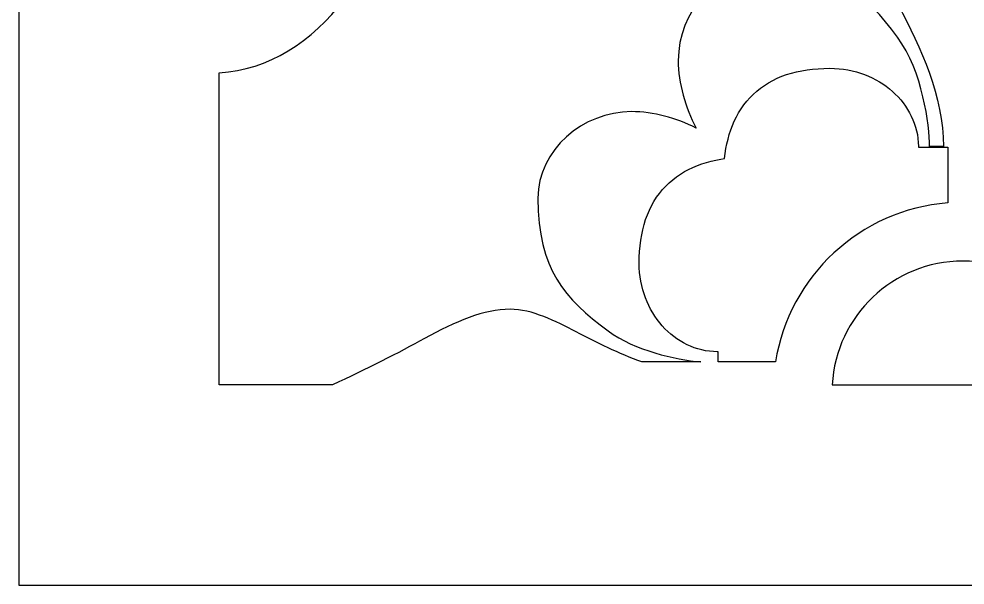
# Model space of a CAD drawing. Header units: centimetres. Extents: x 13.8 to 19.6, y -9 to 9.
# Drawn here: x 13.816 to 15.408, y -9 to -8.047 of the extents above; entities that cross this region are included whole.
import ezdxf

# ---------------------------------------------------------------- set-up
doc = ezdxf.new("R2010")
doc.units = ezdxf.units.CM
doc.header["$MEASUREMENT"] = 0
doc.layers.add('layer 1', color=7, linetype='Continuous')

msp = doc.modelspace()

# ---------------------------------------------------------------- linework, layer by layer
at = {"layer": 'layer 1', "color": 250, "lineweight": 30}
for points, knots in [([(13.81568, -9.00019), (13.81568, -9.00019), (13.81568, -7.7491), (13.81568, -7.7491), (13.81568, -7.7491), (13.81568, -7.7491), (13.81568, -7.63661), (13.81568, -7.63661), (13.81568, -7.63661), (13.81568, -7.63661), (13.81568, -7.23319), (13.81568, -7.23319), (13.81568, -7.23319), (13.81568, -7.23319), (13.81568, -7.03897), (13.81568, -7.03897), (13.81568, -7.03897), (13.81568, -7.03897), (13.81568, -5.26695), (13.81568, -5.26695), (13.81568, -5.26695), (13.81568, -5.26695), (13.81568, -5.15446), (13.81568, -5.15446), (13.81568, -5.15446), (13.81568, -5.15446), (13.81568, -4.75104), (13.81568, -4.75104), (13.81568, -4.75104), (13.81568, -4.75104), (13.81568, -4.55682), (13.81568, -4.55682), (13.81568, -4.55682), (13.81568, -4.55682), (13.81568, -2.7848), (13.81568, -2.7848), (13.81568, -2.7848), (13.81568, -2.7848), (13.81568, -2.67231), (13.81568, -2.67231), (13.81568, -2.67231), (13.81568, -2.67231), (13.81568, -2.26889), (13.81568, -2.26889), (13.81568, -2.26889), (13.81568, -2.26889), (13.81568, -2.07467), (13.81568, -2.07467), (13.81568, -2.07467), (13.81568, -2.07467), (13.81568, -0.30265), (13.81568, -0.30265), (13.81568, -0.30265), (13.81568, -0.30265), (13.81568, -0.19016), (13.81568, -0.19016), (13.81568, -0.19016), (13.81568, -0.19016), (13.81568, 0.21326), (13.81568, 0.21326), (13.81568, 0.21326), (13.81568, 0.21326), (13.81568, 0.40748), (13.81568, 0.40748), (13.81568, 0.40748), (13.81568, 0.40748), (13.81568, 2.1795), (13.81568, 2.1795), (13.81568, 2.1795), (13.81568, 2.1795), (13.81568, 2.29199), (13.81568, 2.29199), (13.81568, 2.29199), (13.81568, 2.29199), (13.81568, 2.69541), (13.81568, 2.69541), (13.81568, 2.69541), (13.81568, 2.69541), (13.81568, 2.88963), (13.81568, 2.88963), (13.81568, 2.88963), (13.81568, 2.88963), (13.81568, 4.66165), (13.81568, 4.66165), (13.81568, 4.66165), (13.81568, 4.66165), (13.81568, 4.77414), (13.81568, 4.77414), (13.81568, 4.77414), (13.81568, 4.77414), (13.81568, 5.17756), (13.81568, 5.17756), (13.81568, 5.17756), (13.81568, 5.17756), (13.81568, 5.37178), (13.81568, 5.37178), (13.81568, 5.37178), (13.81568, 5.37178), (13.81568, 7.1438), (13.81568, 7.1438), (13.81568, 7.1438), (13.81568, 7.1438), (13.81568, 7.25629), (13.81568, 7.25629), (13.81568, 7.25629), (13.81568, 7.25629), (13.81568, 7.65971), (13.81568, 7.65971), (13.81568, 7.65971), (13.81568, 7.65971), (13.81568, 7.85393), (13.81568, 7.85393), (13.81568, 7.85393), (13.81568, 7.85393), (13.81568, 9.00077), (13.81568, 9.00077), (13.81568, 9.00077), (13.81568, 9.00077), (14.6889, 9.00077), (14.6889, 9.00077), (14.6889, 9.00077), (14.6889, 9.00077), (14.8859, 9.00077), (14.8859, 9.00077), (14.8859, 9.00077), (14.8859, 9.00077), (15.37838, 9.00077), (15.37838, 9.00077), (15.37838, 9.00077), (15.37838, 9.00077), (15.46164, 9.00077), (15.46164, 9.00077), (15.46164, 9.00077), (15.46164, 9.00077), (15.9263, 9.00077), (15.9263, 9.00077), (15.9263, 9.00077), (15.9263, 9.00077), (16.1189, 9.00077), (16.1189, 9.00077), (16.1189, 9.00077), (16.1189, 9.00077), (17.32165, 9.00077), (17.32165, 9.00077), (17.32165, 9.00077), (17.32165, 9.00077), (17.51865, 9.00077), (17.51865, 9.00077), (17.51865, 9.00077), (17.51865, 9.00077), (18.01113, 9.00077), (18.01113, 9.00077), (18.01113, 9.00077), (18.01113, 9.00077), (18.09439, 9.00077), (18.09439, 9.00077), (18.09439, 9.00077), (18.09439, 9.00077), (18.55905, 9.00077), (18.55905, 9.00077), (18.55905, 9.00077), (18.55905, 9.00077), (18.75165, 9.00077), (18.75165, 9.00077), (18.75165, 9.00077), (18.75165, 9.00077), (19.62498, 9.00077), (19.62498, 9.00077), (19.62498, 9.00077), (19.62498, 9.00077), (19.62498, 7.78696), (19.62498, 7.78696), (19.62498, 7.78696), (19.62498, 7.78696), (19.62498, 7.67444), (19.62498, 7.67444), (19.62498, 7.67444), (19.62498, 7.67444), (19.62498, 7.27121), (19.62498, 7.27121), (19.62498, 7.27121), (19.62498, 7.27121), (19.62498, 7.0909), (19.62498, 7.0909), (19.62498, 7.0909), (19.62498, 7.0909), (19.62498, 5.25821), (19.62498, 5.25821), (19.62498, 5.25821), (19.62498, 5.25821), (19.62498, 5.1457), (19.62498, 5.1457), (19.62498, 5.1457), (19.62498, 5.1457), (19.62498, 4.74247), (19.62498, 4.74247), (19.62498, 4.74247), (19.62498, 4.74247), (19.62498, 4.56216), (19.62498, 4.56216), (19.62498, 4.56216), (19.62498, 4.56216), (19.62498, 2.79003), (19.62498, 2.79003), (19.62498, 2.79003), (19.62498, 2.79003), (19.62498, 2.67751), (19.62498, 2.67751), (19.62498, 2.67751), (19.62498, 2.67751), (19.62498, 2.27429), (19.62498, 2.27429), (19.62498, 2.27429), (19.62498, 2.27429), (19.62498, 2.09398), (19.62498, 2.09398), (19.62498, 2.09398), (19.62498, 2.09398), (19.62498, 0.32184), (19.62498, 0.32184), (19.62498, 0.32184), (19.62498, 0.32184), (19.62498, 0.20933), (19.62498, 0.20933), (19.62498, 0.20933), (19.62498, 0.20933), (19.62498, -0.1939), (19.62498, -0.1939), (19.62498, -0.1939), (19.62498, -0.1939), (19.62498, -0.37421), (19.62498, -0.37421), (19.62498, -0.37421), (19.62498, -0.37421), (19.62498, -2.14634), (19.62498, -2.14634), (19.62498, -2.14634), (19.62498, -2.14634), (19.62498, -2.25886), (19.62498, -2.25886), (19.62498, -2.25886), (19.62498, -2.25886), (19.62498, -2.66208), (19.62498, -2.66208), (19.62498, -2.66208), (19.62498, -2.66208), (19.62498, -2.84239), (19.62498, -2.84239), (19.62498, -2.84239), (19.62498, -2.84239), (19.62498, -4.61452), (19.62498, -4.61452), (19.62498, -4.61452), (19.62498, -4.61452), (19.62498, -4.72704), (19.62498, -4.72704), (19.62498, -4.72704), (19.62498, -4.72704), (19.62498, -5.13027), (19.62498, -5.13027), (19.62498, -5.13027), (19.62498, -5.13027), (19.62498, -5.31058), (19.62498, -5.31058), (19.62498, -5.31058), (19.62498, -5.31058), (19.62498, -7.08271), (19.62498, -7.08271), (19.62498, -7.08271), (19.62498, -7.08271), (19.62498, -7.19522), (19.62498, -7.19522), (19.62498, -7.19522), (19.62498, -7.19522), (19.62498, -7.59845), (19.62498, -7.59845), (19.62498, -7.59845), (19.62498, -7.59845), (19.62498, -7.77876), (19.62498, -7.77876), (19.62498, -7.77876), (19.62498, -7.77876), (19.62498, -9.00019), (19.62498, -9.00019), (19.62498, -9.00019), (19.62498, -9.00019), (18.75176, -9.00019), (18.75176, -9.00019), (18.75176, -9.00019), (18.75176, -9.00019), (18.55373, -9.00019), (18.55373, -9.00019), (18.55373, -9.00019), (18.55373, -9.00019), (18.09439, -9.00019), (18.09439, -9.00019), (18.09439, -9.00019), (18.09439, -9.00019), (18.01113, -9.00019), (18.01113, -9.00019), (18.01113, -9.00019), (18.01113, -9.00019), (17.51524, -9.00019), (17.51524, -9.00019), (17.51524, -9.00019), (17.51524, -9.00019), (17.32172, -9.00019), (17.32172, -9.00019), (17.32172, -9.00019), (17.32172, -9.00019), (16.11901, -9.00019), (16.11901, -9.00019), (16.11901, -9.00019), (16.11901, -9.00019), (15.92097, -9.00019), (15.92097, -9.00019), (15.92097, -9.00019), (15.92097, -9.00019), (15.46164, -9.00019), (15.46164, -9.00019), (15.46164, -9.00019), (15.46164, -9.00019), (15.37838, -9.00019), (15.37838, -9.00019), (15.37838, -9.00019), (15.37838, -9.00019), (14.88249, -9.00019), (14.88249, -9.00019), (14.88249, -9.00019), (14.88249, -9.00019), (14.68897, -9.00019), (14.68897, -9.00019), (14.68897, -9.00019), (14.68897, -9.00019), (13.81568, -9.00019), (13.81568, -9.00019)], [0, 0, 0, 0, 0.0117647, 0.0117647, 0.0117647, 0.0117647, 0.0235294, 0.0235294, 0.0235294, 0.0235294, 0.0352941, 0.0352941, 0.0352941, 0.0352941, 0.0470588, 0.0470588, 0.0470588, 0.0470588, 0.0588235, 0.0588235, 0.0588235, 0.0588235, 0.0705882, 0.0705882, 0.0705882, 0.0705882, 0.0823529, 0.0823529, 0.0823529, 0.0823529, 0.0941176, 0.0941176, 0.0941176, 0.0941176, 0.1058824, 0.1058824, 0.1058824, 0.1058824, 0.1176471, 0.1176471, 0.1176471, 0.1176471, 0.1294118, 0.1294118, 0.1294118, 0.1294118, 0.1411765, 0.1411765, 0.1411765, 0.1411765, 0.1529412, 0.1529412, 0.1529412, 0.1529412, 0.1647059, 0.1647059, 0.1647059, 0.1647059, 0.1764706, 0.1764706, 0.1764706, 0.1764706, 0.1882353, 0.1882353, 0.1882353, 0.1882353, 0.2, 0.2, 0.2, 0.2, 0.2117647, 0.2117647, 0.2117647, 0.2117647, 0.2235294, 0.2235294, 0.2235294, 0.2235294, 0.2352941, 0.2352941, 0.2352941, 0.2352941, 0.2470588, 0.2470588, 0.2470588, 0.2470588, 0.2588235, 0.2588235, 0.2588235, 0.2588235, 0.2705882, 0.2705882, 0.2705882, 0.2705882, 0.2823529, 0.2823529, 0.2823529, 0.2823529, 0.2941176, 0.2941176, 0.2941176, 0.2941176, 0.3058824, 0.3058824, 0.3058824, 0.3058824, 0.3176471, 0.3176471, 0.3176471, 0.3176471, 0.3294118, 0.3294118, 0.3294118, 0.3294118, 0.3411765, 0.3411765, 0.3411765, 0.3411765, 0.3529412, 0.3529412, 0.3529412, 0.3529412, 0.3647059, 0.3647059, 0.3647059, 0.3647059, 0.3764706, 0.3764706, 0.3764706, 0.3764706, 0.3882353, 0.3882353, 0.3882353, 0.3882353, 0.4, 0.4, 0.4, 0.4, 0.4117647, 0.4117647, 0.4117647, 0.4117647, 0.4235294, 0.4235294, 0.4235294, 0.4235294, 0.4352941, 0.4352941, 0.4352941, 0.4352941, 0.4470588, 0.4470588, 0.4470588, 0.4470588, 0.4588235, 0.4588235, 0.4588235, 0.4588235, 0.4705882, 0.4705882, 0.4705882, 0.4705882, 0.4823529, 0.4823529, 0.4823529, 0.4823529, 0.4941176, 0.4941176, 0.4941176, 0.4941176, 0.5058824, 0.5058824, 0.5058824, 0.5058824, 0.5176471, 0.5176471, 0.5176471, 0.5176471, 0.5294118, 0.5294118, 0.5294118, 0.5294118, 0.5411765, 0.5411765, 0.5411765, 0.5411765, 0.5529412, 0.5529412, 0.5529412, 0.5529412, 0.5647059, 0.5647059, 0.5647059, 0.5647059, 0.5764706, 0.5764706, 0.5764706, 0.5764706, 0.5882353, 0.5882353, 0.5882353, 0.5882353, 0.6, 0.6, 0.6, 0.6, 0.6117647, 0.6117647, 0.6117647, 0.6117647, 0.6235294, 0.6235294, 0.6235294, 0.6235294, 0.6352941, 0.6352941, 0.6352941, 0.6352941, 0.6470588, 0.6470588, 0.6470588, 0.6470588, 0.6588235, 0.6588235, 0.6588235, 0.6588235, 0.6705882, 0.6705882, 0.6705882, 0.6705882, 0.6823529, 0.6823529, 0.6823529, 0.6823529, 0.6941176, 0.6941176, 0.6941176, 0.6941176, 0.7058824, 0.7058824, 0.7058824, 0.7058824, 0.7176471, 0.7176471, 0.7176471, 0.7176471, 0.7294118, 0.7294118, 0.7294118, 0.7294118, 0.7411765, 0.7411765, 0.7411765, 0.7411765, 0.7529412, 0.7529412, 0.7529412, 0.7529412, 0.7647059, 0.7647059, 0.7647059, 0.7647059, 0.7764706, 0.7764706, 0.7764706, 0.7764706, 0.7882353, 0.7882353, 0.7882353, 0.7882353, 0.8, 0.8, 0.8, 0.8, 0.8117647, 0.8117647, 0.8117647, 0.8117647, 0.8235294, 0.8235294, 0.8235294, 0.8235294, 0.8352941, 0.8352941, 0.8352941, 0.8352941, 0.8470588, 0.8470588, 0.8470588, 0.8470588, 0.8588235, 0.8588235, 0.8588235, 0.8588235, 0.8705882, 0.8705882, 0.8705882, 0.8705882, 0.8823529, 0.8823529, 0.8823529, 0.8823529, 0.8941176, 0.8941176, 0.8941176, 0.8941176, 0.9058824, 0.9058824, 0.9058824, 0.9058824, 0.9176471, 0.9176471, 0.9176471, 0.9176471, 0.9294118, 0.9294118, 0.9294118, 0.9294118, 0.9411765, 0.9411765, 0.9411765, 0.9411765, 0.9529412, 0.9529412, 0.9529412, 0.9529412, 0.9647059, 0.9647059, 0.9647059, 0.9647059, 0.9764706, 0.9764706, 0.9764706, 0.9764706, 1, 1, 1, 1]), ([(14.34339, -8.66309), (14.39819, -8.63843), (14.45628, -8.60809), (14.49788, -8.5855), (14.49788, -8.5855), (14.55035, -8.55632), (14.59846, -8.53592), (14.64222, -8.53592), (14.64222, -8.53592), (14.67867, -8.53592), (14.7195, -8.55632), (14.75304, -8.57384), (14.75304, -8.57384), (14.78772, -8.59224), (14.82514, -8.61064), (14.86397, -8.62471), (14.86397, -8.62471), (14.86397, -8.62471), (14.96292, -8.62471), (14.96292, -8.62471), (14.96292, -8.62471), (14.91963, -8.62028), (14.85222, -8.60602), (14.80699, -8.57237), (14.80699, -8.57237), (14.73407, -8.51843), (14.68889, -8.46887), (14.68889, -8.34928), (14.68889, -8.34928), (14.68889, -8.26762), (14.76468, -8.20348), (14.84636, -8.20348), (14.84636, -8.20348), (14.88331, -8.20348), (14.92146, -8.21424), (14.95525, -8.23128), (14.95525, -8.23128), (14.93678, -8.19632), (14.92497, -8.15629), (14.92497, -8.11758), (14.92497, -8.11758), (14.92497, -8.0359), (14.98912, -7.96011), (15.07077, -7.96011), (15.07077, -7.96011), (15.19036, -7.96011), (15.23991, -8.00529), (15.29386, -8.07821), (15.29386, -8.07821), (15.33615, -8.13505), (15.34782, -8.22693), (15.34782, -8.26193), (15.34782, -8.26193), (15.34782, -8.26193), (15.37115, -8.26193), (15.37115, -8.26193), (15.37115, -8.26193), (15.37115, -8.1788), (15.33323, -8.09571), (15.29531, -8.02426), (15.29531, -8.02426), (15.27781, -7.99073), (15.25741, -7.94989), (15.25741, -7.91344), (15.25741, -7.91344), (15.25741, -7.86969), (15.27781, -7.82157), (15.30699, -7.7691), (15.30699, -7.7691), (15.32333, -7.73899), (15.34376, -7.70023), (15.36313, -7.66033), (15.36313, -7.66033), (15.36313, -7.66033), (15.30165, -7.44994), (15.30165, -7.44994), (15.30165, -7.44994), (15.30165, -7.44994), (15.0576, -7.5242), (15.0576, -7.5242), (15.0576, -7.5242), (15.0576, -7.5242), (14.83842, -7.45751), (14.83842, -7.45751), (14.83842, -7.45751), (14.81502, -7.60804), (14.65249, -7.72598), (14.45196, -7.73395), (14.45196, -7.73395), (14.44944, -7.95139), (14.31774, -8.12795), (14.15277, -8.13817), (14.15277, -8.13817), (14.15277, -8.13817), (14.15277, -8.66309), (14.15277, -8.66309), (14.15277, -8.66309), (14.15277, -8.66309), (14.34339, -8.66309), (14.34339, -8.66309)], [0, 0, 0, 0, 0.0384615, 0.0384615, 0.0384615, 0.0384615, 0.0769231, 0.0769231, 0.0769231, 0.0769231, 0.1153846, 0.1153846, 0.1153846, 0.1153846, 0.1538462, 0.1538462, 0.1538462, 0.1538462, 0.1923077, 0.1923077, 0.1923077, 0.1923077, 0.2307692, 0.2307692, 0.2307692, 0.2307692, 0.2692308, 0.2692308, 0.2692308, 0.2692308, 0.3076923, 0.3076923, 0.3076923, 0.3076923, 0.3461538, 0.3461538, 0.3461538, 0.3461538, 0.3846154, 0.3846154, 0.3846154, 0.3846154, 0.4230769, 0.4230769, 0.4230769, 0.4230769, 0.4615385, 0.4615385, 0.4615385, 0.4615385, 0.5, 0.5, 0.5, 0.5, 0.5384615, 0.5384615, 0.5384615, 0.5384615, 0.5769231, 0.5769231, 0.5769231, 0.5769231, 0.6153846, 0.6153846, 0.6153846, 0.6153846, 0.6538462, 0.6538462, 0.6538462, 0.6538462, 0.6923077, 0.6923077, 0.6923077, 0.6923077, 0.7307692, 0.7307692, 0.7307692, 0.7307692, 0.7692308, 0.7692308, 0.7692308, 0.7692308, 0.8076923, 0.8076923, 0.8076923, 0.8076923, 0.8461538, 0.8461538, 0.8461538, 0.8461538, 0.8846154, 0.8846154, 0.8846154, 0.8846154, 0.9230769, 0.9230769, 0.9230769, 0.9230769, 1, 1, 1, 1]), ([(14.99198, -8.62471), (14.99198, -8.62471), (15.0887, -8.62471), (15.0887, -8.62471), (15.0887, -8.62471), (15.1116, -8.48064), (15.23089, -8.36865), (15.37838, -8.35696), (15.37838, -8.35696), (15.37838, -8.35696), (15.37838, -8.2632), (15.37838, -8.2632), (15.37838, -8.2632), (15.37838, -8.2632), (15.32902, -8.2632), (15.32902, -8.2632), (15.32902, -8.2632), (15.32902, -8.2632), (15.32902, -8.26141), (15.32902, -8.26141), (15.32902, -8.26141), (15.32902, -8.26141), (15.32884, -8.25526), (15.32884, -8.25526), (15.32884, -8.25526), (15.32884, -8.25526), (15.32824, -8.24865), (15.32824, -8.24865), (15.32824, -8.24865), (15.32824, -8.24865), (15.32726, -8.24212), (15.32726, -8.24212), (15.32726, -8.24212), (15.32726, -8.24212), (15.32592, -8.23567), (15.32592, -8.23567), (15.32592, -8.23567), (15.32592, -8.23567), (15.32421, -8.22933), (15.32421, -8.22933), (15.32421, -8.22933), (15.32421, -8.22933), (15.32217, -8.22311), (15.32217, -8.22311), (15.32217, -8.22311), (15.32217, -8.22311), (15.31979, -8.21702), (15.31979, -8.21702), (15.31979, -8.21702), (15.31979, -8.21702), (15.3171, -8.21106), (15.3171, -8.21106), (15.3171, -8.21106), (15.3171, -8.21106), (15.3141, -8.20524), (15.3141, -8.20524), (15.3141, -8.20524), (15.3141, -8.20524), (15.3108, -8.19959), (15.3108, -8.19959), (15.3108, -8.19959), (15.3108, -8.19959), (15.30722, -8.1941), (15.30722, -8.1941), (15.30722, -8.1941), (15.30722, -8.1941), (15.30336, -8.18878), (15.30336, -8.18878), (15.30336, -8.18878), (15.30336, -8.18878), (15.29923, -8.18363), (15.29923, -8.18363), (15.29923, -8.18363), (15.29923, -8.18363), (15.29485, -8.17867), (15.29485, -8.17867), (15.29485, -8.17867), (15.29485, -8.17867), (15.29022, -8.17391), (15.29022, -8.17391), (15.29022, -8.17391), (15.29022, -8.17391), (15.28533, -8.16933), (15.28533, -8.16933), (15.28533, -8.16933), (15.28533, -8.16933), (15.28021, -8.16497), (15.28021, -8.16497), (15.28021, -8.16497), (15.28021, -8.16497), (15.27487, -8.16083), (15.27487, -8.16083), (15.27487, -8.16083), (15.27487, -8.16083), (15.2693, -8.15691), (15.2693, -8.15691), (15.2693, -8.15691), (15.2693, -8.15691), (15.26352, -8.15323), (15.26352, -8.15323), (15.26352, -8.15323), (15.26352, -8.15323), (15.25753, -8.14979), (15.25753, -8.14979), (15.25753, -8.14979), (15.25753, -8.14979), (15.25134, -8.14659), (15.25134, -8.14659), (15.25134, -8.14659), (15.25134, -8.14659), (15.24495, -8.14366), (15.24495, -8.14366), (15.24495, -8.14366), (15.24495, -8.14366), (15.23838, -8.14099), (15.23838, -8.14099), (15.23838, -8.14099), (15.23838, -8.14099), (15.23163, -8.13861), (15.23163, -8.13861), (15.23163, -8.13861), (15.23163, -8.13861), (15.22471, -8.13651), (15.22471, -8.13651), (15.22471, -8.13651), (15.22471, -8.13651), (15.21763, -8.13472), (15.21763, -8.13472), (15.21763, -8.13472), (15.21763, -8.13472), (15.2104, -8.13322), (15.2104, -8.13322), (15.2104, -8.13322), (15.2104, -8.13322), (15.20302, -8.13205), (15.20302, -8.13205), (15.20302, -8.13205), (15.20302, -8.13205), (15.19552, -8.1312), (15.19552, -8.1312), (15.19552, -8.1312), (15.19552, -8.1312), (15.18789, -8.13069), (15.18789, -8.13069), (15.18789, -8.13069), (15.18789, -8.13069), (15.18025, -8.13051), (15.18025, -8.13051), (15.18025, -8.13051), (15.18025, -8.13051), (15.17017, -8.13068), (15.17017, -8.13068), (15.17017, -8.13068), (15.17017, -8.13068), (15.16046, -8.13116), (15.16046, -8.13116), (15.16046, -8.13116), (15.16046, -8.13116), (15.15099, -8.13197), (15.15099, -8.13197), (15.15099, -8.13197), (15.15099, -8.13197), (15.14177, -8.13312), (15.14177, -8.13312), (15.14177, -8.13312), (15.14177, -8.13312), (15.13278, -8.1346), (15.13278, -8.1346), (15.13278, -8.1346), (15.13278, -8.1346), (15.12404, -8.13643), (15.12404, -8.13643), (15.12404, -8.13643), (15.12404, -8.13643), (15.11553, -8.1386), (15.11553, -8.1386), (15.11553, -8.1386), (15.11553, -8.1386), (15.10727, -8.14113), (15.10727, -8.14113), (15.10727, -8.14113), (15.10727, -8.14113), (15.09925, -8.14403), (15.09925, -8.14403), (15.09925, -8.14403), (15.09925, -8.14403), (15.0915, -8.14728), (15.0915, -8.14728), (15.0915, -8.14728), (15.0915, -8.14728), (15.08401, -8.15091), (15.08401, -8.15091), (15.08401, -8.15091), (15.08401, -8.15091), (15.0768, -8.15489), (15.0768, -8.15489), (15.0768, -8.15489), (15.0768, -8.15489), (15.06988, -8.15924), (15.06988, -8.15924), (15.06988, -8.15924), (15.06988, -8.15924), (15.06327, -8.16394), (15.06327, -8.16394), (15.06327, -8.16394), (15.06327, -8.16394), (15.05699, -8.16898), (15.05699, -8.16898), (15.05699, -8.16898), (15.05699, -8.16898), (15.05105, -8.17435), (15.05105, -8.17435), (15.05105, -8.17435), (15.05105, -8.17435), (15.04544, -8.18004), (15.04544, -8.18004), (15.04544, -8.18004), (15.04544, -8.18004), (15.04019, -8.18601), (15.04019, -8.18601), (15.04019, -8.18601), (15.04019, -8.18601), (15.03531, -8.19225), (15.03531, -8.19225), (15.03531, -8.19225), (15.03531, -8.19225), (15.03078, -8.19874), (15.03078, -8.19874), (15.03078, -8.19874), (15.03078, -8.19874), (15.02662, -8.20546), (15.02662, -8.20546), (15.02662, -8.20546), (15.02662, -8.20546), (15.02281, -8.2124), (15.02281, -8.2124), (15.02281, -8.2124), (15.02281, -8.2124), (15.01934, -8.21952), (15.01934, -8.21952), (15.01934, -8.21952), (15.01934, -8.21952), (15.01621, -8.22682), (15.01621, -8.22682), (15.01621, -8.22682), (15.01621, -8.22682), (15.01341, -8.23429), (15.01341, -8.23429), (15.01341, -8.23429), (15.01341, -8.23429), (15.01091, -8.24191), (15.01091, -8.24191), (15.01091, -8.24191), (15.01091, -8.24191), (15.00872, -8.24969), (15.00872, -8.24969), (15.00872, -8.24969), (15.00872, -8.24969), (15.00682, -8.2576), (15.00682, -8.2576), (15.00682, -8.2576), (15.00682, -8.2576), (15.00519, -8.26564), (15.00519, -8.26564), (15.00519, -8.26564), (15.00519, -8.26564), (15.00383, -8.27383), (15.00383, -8.27383), (15.00383, -8.27383), (15.00383, -8.27383), (15.00272, -8.28214), (15.00272, -8.28214), (15.00272, -8.28214), (15.00272, -8.28214), (15.00269, -8.28238), (15.00269, -8.28238), (15.00269, -8.28238), (15.00269, -8.28238), (14.99643, -8.28337), (14.99643, -8.28337), (14.99643, -8.28337), (14.99643, -8.28337), (14.98828, -8.28494), (14.98828, -8.28494), (14.98828, -8.28494), (14.98828, -8.28494), (14.98027, -8.2868), (14.98027, -8.2868), (14.98027, -8.2868), (14.98027, -8.2868), (14.9724, -8.28894), (14.9724, -8.28894), (14.9724, -8.28894), (14.9724, -8.28894), (14.96468, -8.29138), (14.96468, -8.29138), (14.96468, -8.29138), (14.96468, -8.29138), (14.95712, -8.29414), (14.95712, -8.29414), (14.95712, -8.29414), (14.95712, -8.29414), (14.94971, -8.29723), (14.94971, -8.29723), (14.94971, -8.29723), (14.94971, -8.29723), (14.94249, -8.30066), (14.94249, -8.30066), (14.94249, -8.30066), (14.94249, -8.30066), (14.93547, -8.30444), (14.93547, -8.30444), (14.93547, -8.30444), (14.93547, -8.30444), (14.92865, -8.30857), (14.92865, -8.30857), (14.92865, -8.30857), (14.92865, -8.30857), (14.92206, -8.31308), (14.92206, -8.31308), (14.92206, -8.31308), (14.92206, -8.31308), (14.91573, -8.31794), (14.91573, -8.31794), (14.91573, -8.31794), (14.91573, -8.31794), (14.90966, -8.32318), (14.90966, -8.32318), (14.90966, -8.32318), (14.90966, -8.32318), (14.90389, -8.32878), (14.90389, -8.32878), (14.90389, -8.32878), (14.90389, -8.32878), (14.89843, -8.33473), (14.89843, -8.33473), (14.89843, -8.33473), (14.89843, -8.33473), (14.8933, -8.34102), (14.8933, -8.34102), (14.8933, -8.34102), (14.8933, -8.34102), (14.88852, -8.34765), (14.88852, -8.34765), (14.88852, -8.34765), (14.88852, -8.34765), (14.88409, -8.35459), (14.88409, -8.35459), (14.88409, -8.35459), (14.88409, -8.35459), (14.88004, -8.36183), (14.88004, -8.36183), (14.88004, -8.36183), (14.88004, -8.36183), (14.87635, -8.36936), (14.87635, -8.36936), (14.87635, -8.36936), (14.87635, -8.36936), (14.87304, -8.37717), (14.87304, -8.37717), (14.87304, -8.37717), (14.87304, -8.37717), (14.87009, -8.38523), (14.87009, -8.38523), (14.87009, -8.38523), (14.87009, -8.38523), (14.86752, -8.39354), (14.86752, -8.39354), (14.86752, -8.39354), (14.86752, -8.39354), (14.8653, -8.40211), (14.8653, -8.40211), (14.8653, -8.40211), (14.8653, -8.40211), (14.86345, -8.41092), (14.86345, -8.41092), (14.86345, -8.41092), (14.86345, -8.41092), (14.86194, -8.41997), (14.86194, -8.41997), (14.86194, -8.41997), (14.86194, -8.41997), (14.86077, -8.42926), (14.86077, -8.42926), (14.86077, -8.42926), (14.86077, -8.42926), (14.85995, -8.43881), (14.85995, -8.43881), (14.85995, -8.43881), (14.85995, -8.43881), (14.85946, -8.4486), (14.85946, -8.4486), (14.85946, -8.4486), (14.85946, -8.4486), (14.85929, -8.45875), (14.85929, -8.45875), (14.85929, -8.45875), (14.85929, -8.45875), (14.85946, -8.46639), (14.85946, -8.46639), (14.85946, -8.46639), (14.85946, -8.46639), (14.85998, -8.47403), (14.85998, -8.47403), (14.85998, -8.47403), (14.85998, -8.47403), (14.86083, -8.48153), (14.86083, -8.48153), (14.86083, -8.48153), (14.86083, -8.48153), (14.862, -8.4889), (14.862, -8.4889), (14.862, -8.4889), (14.862, -8.4889), (14.86349, -8.49614), (14.86349, -8.49614), (14.86349, -8.49614), (14.86349, -8.49614), (14.86529, -8.50322), (14.86529, -8.50322), (14.86529, -8.50322), (14.86529, -8.50322), (14.86739, -8.51015), (14.86739, -8.51015), (14.86739, -8.51015), (14.86739, -8.51015), (14.86977, -8.51689), (14.86977, -8.51689), (14.86977, -8.51689), (14.86977, -8.51689), (14.87243, -8.52346), (14.87243, -8.52346), (14.87243, -8.52346), (14.87243, -8.52346), (14.87536, -8.52985), (14.87536, -8.52985), (14.87536, -8.52985), (14.87536, -8.52985), (14.87856, -8.53604), (14.87856, -8.53604), (14.87856, -8.53604), (14.87856, -8.53604), (14.882, -8.54203), (14.882, -8.54203), (14.882, -8.54203), (14.882, -8.54203), (14.88568, -8.54782), (14.88568, -8.54782), (14.88568, -8.54782), (14.88568, -8.54782), (14.88961, -8.55339), (14.88961, -8.55339), (14.88961, -8.55339), (14.88961, -8.55339), (14.89375, -8.55874), (14.89375, -8.55874), (14.89375, -8.55874), (14.89375, -8.55874), (14.89811, -8.56385), (14.89811, -8.56385), (14.89811, -8.56385), (14.89811, -8.56385), (14.90267, -8.56873), (14.90267, -8.56873), (14.90267, -8.56873), (14.90267, -8.56873), (14.90744, -8.57337), (14.90744, -8.57337), (14.90744, -8.57337), (14.90744, -8.57337), (14.9124, -8.57776), (14.9124, -8.57776), (14.9124, -8.57776), (14.9124, -8.57776), (14.91755, -8.58188), (14.91755, -8.58188), (14.91755, -8.58188), (14.91755, -8.58188), (14.92287, -8.58574), (14.92287, -8.58574), (14.92287, -8.58574), (14.92287, -8.58574), (14.92837, -8.58933), (14.92837, -8.58933), (14.92837, -8.58933), (14.92837, -8.58933), (14.93402, -8.59263), (14.93402, -8.59263), (14.93402, -8.59263), (14.93402, -8.59263), (14.93983, -8.59562), (14.93983, -8.59562), (14.93983, -8.59562), (14.93983, -8.59562), (14.94578, -8.59832), (14.94578, -8.59832), (14.94578, -8.59832), (14.94578, -8.59832), (14.95187, -8.60069), (14.95187, -8.60069), (14.95187, -8.60069), (14.95187, -8.60069), (14.9581, -8.60274), (14.9581, -8.60274), (14.9581, -8.60274), (14.9581, -8.60274), (14.96444, -8.60444), (14.96444, -8.60444), (14.96444, -8.60444), (14.96444, -8.60444), (14.97089, -8.60579), (14.97089, -8.60579), (14.97089, -8.60579), (14.97089, -8.60579), (14.97743, -8.60677), (14.97743, -8.60677), (14.97743, -8.60677), (14.97743, -8.60677), (14.98404, -8.60736), (14.98404, -8.60736), (14.98404, -8.60736), (14.98404, -8.60736), (14.9902, -8.60755), (14.9902, -8.60755), (14.9902, -8.60755), (14.9902, -8.60755), (14.99198, -8.60755), (14.99198, -8.60755), (14.99198, -8.60755), (14.99198, -8.60755), (14.99198, -8.62471), (14.99198, -8.62471)], [0, 0, 0, 0, 0.0074627, 0.0074627, 0.0074627, 0.0074627, 0.0149254, 0.0149254, 0.0149254, 0.0149254, 0.0223881, 0.0223881, 0.0223881, 0.0223881, 0.0298507, 0.0298507, 0.0298507, 0.0298507, 0.0373134, 0.0373134, 0.0373134, 0.0373134, 0.0447761, 0.0447761, 0.0447761, 0.0447761, 0.0522388, 0.0522388, 0.0522388, 0.0522388, 0.0597015, 0.0597015, 0.0597015, 0.0597015, 0.0671642, 0.0671642, 0.0671642, 0.0671642, 0.0746269, 0.0746269, 0.0746269, 0.0746269, 0.0820896, 0.0820896, 0.0820896, 0.0820896, 0.0895522, 0.0895522, 0.0895522, 0.0895522, 0.0970149, 0.0970149, 0.0970149, 0.0970149, 0.1044776, 0.1044776, 0.1044776, 0.1044776, 0.1119403, 0.1119403, 0.1119403, 0.1119403, 0.119403, 0.119403, 0.119403, 0.119403, 0.1268657, 0.1268657, 0.1268657, 0.1268657, 0.1343284, 0.1343284, 0.1343284, 0.1343284, 0.141791, 0.141791, 0.141791, 0.141791, 0.1492537, 0.1492537, 0.1492537, 0.1492537, 0.1567164, 0.1567164, 0.1567164, 0.1567164, 0.1641791, 0.1641791, 0.1641791, 0.1641791, 0.1716418, 0.1716418, 0.1716418, 0.1716418, 0.1791045, 0.1791045, 0.1791045, 0.1791045, 0.1865672, 0.1865672, 0.1865672, 0.1865672, 0.1940299, 0.1940299, 0.1940299, 0.1940299, 0.2014925, 0.2014925, 0.2014925, 0.2014925, 0.2089552, 0.2089552, 0.2089552, 0.2089552, 0.2164179, 0.2164179, 0.2164179, 0.2164179, 0.2238806, 0.2238806, 0.2238806, 0.2238806, 0.2313433, 0.2313433, 0.2313433, 0.2313433, 0.238806, 0.238806, 0.238806, 0.238806, 0.2462687, 0.2462687, 0.2462687, 0.2462687, 0.2537313, 0.2537313, 0.2537313, 0.2537313, 0.261194, 0.261194, 0.261194, 0.261194, 0.2686567, 0.2686567, 0.2686567, 0.2686567, 0.2761194, 0.2761194, 0.2761194, 0.2761194, 0.2835821, 0.2835821, 0.2835821, 0.2835821, 0.2910448, 0.2910448, 0.2910448, 0.2910448, 0.2985075, 0.2985075, 0.2985075, 0.2985075, 0.3059701, 0.3059701, 0.3059701, 0.3059701, 0.3134328, 0.3134328, 0.3134328, 0.3134328, 0.3208955, 0.3208955, 0.3208955, 0.3208955, 0.3283582, 0.3283582, 0.3283582, 0.3283582, 0.3358209, 0.3358209, 0.3358209, 0.3358209, 0.3432836, 0.3432836, 0.3432836, 0.3432836, 0.3507463, 0.3507463, 0.3507463, 0.3507463, 0.358209, 0.358209, 0.358209, 0.358209, 0.3656716, 0.3656716, 0.3656716, 0.3656716, 0.3731343, 0.3731343, 0.3731343, 0.3731343, 0.380597, 0.380597, 0.380597, 0.380597, 0.3880597, 0.3880597, 0.3880597, 0.3880597, 0.3955224, 0.3955224, 0.3955224, 0.3955224, 0.4029851, 0.4029851, 0.4029851, 0.4029851, 0.4104478, 0.4104478, 0.4104478, 0.4104478, 0.4179104, 0.4179104, 0.4179104, 0.4179104, 0.4253731, 0.4253731, 0.4253731, 0.4253731, 0.4328358, 0.4328358, 0.4328358, 0.4328358, 0.4402985, 0.4402985, 0.4402985, 0.4402985, 0.4477612, 0.4477612, 0.4477612, 0.4477612, 0.4552239, 0.4552239, 0.4552239, 0.4552239, 0.4626866, 0.4626866, 0.4626866, 0.4626866, 0.4701493, 0.4701493, 0.4701493, 0.4701493, 0.4776119, 0.4776119, 0.4776119, 0.4776119, 0.4850746, 0.4850746, 0.4850746, 0.4850746, 0.4925373, 0.4925373, 0.4925373, 0.4925373, 0.5, 0.5, 0.5, 0.5, 0.5074627, 0.5074627, 0.5074627, 0.5074627, 0.5149254, 0.5149254, 0.5149254, 0.5149254, 0.5223881, 0.5223881, 0.5223881, 0.5223881, 0.5298507, 0.5298507, 0.5298507, 0.5298507, 0.5373134, 0.5373134, 0.5373134, 0.5373134, 0.5447761, 0.5447761, 0.5447761, 0.5447761, 0.5522388, 0.5522388, 0.5522388, 0.5522388, 0.5597015, 0.5597015, 0.5597015, 0.5597015, 0.5671642, 0.5671642, 0.5671642, 0.5671642, 0.5746269, 0.5746269, 0.5746269, 0.5746269, 0.5820896, 0.5820896, 0.5820896, 0.5820896, 0.5895522, 0.5895522, 0.5895522, 0.5895522, 0.5970149, 0.5970149, 0.5970149, 0.5970149, 0.6044776, 0.6044776, 0.6044776, 0.6044776, 0.6119403, 0.6119403, 0.6119403, 0.6119403, 0.619403, 0.619403, 0.619403, 0.619403, 0.6268657, 0.6268657, 0.6268657, 0.6268657, 0.6343284, 0.6343284, 0.6343284, 0.6343284, 0.641791, 0.641791, 0.641791, 0.641791, 0.6492537, 0.6492537, 0.6492537, 0.6492537, 0.6567164, 0.6567164, 0.6567164, 0.6567164, 0.6641791, 0.6641791, 0.6641791, 0.6641791, 0.6716418, 0.6716418, 0.6716418, 0.6716418, 0.6791045, 0.6791045, 0.6791045, 0.6791045, 0.6865672, 0.6865672, 0.6865672, 0.6865672, 0.6940299, 0.6940299, 0.6940299, 0.6940299, 0.7014925, 0.7014925, 0.7014925, 0.7014925, 0.7089552, 0.7089552, 0.7089552, 0.7089552, 0.7164179, 0.7164179, 0.7164179, 0.7164179, 0.7238806, 0.7238806, 0.7238806, 0.7238806, 0.7313433, 0.7313433, 0.7313433, 0.7313433, 0.738806, 0.738806, 0.738806, 0.738806, 0.7462687, 0.7462687, 0.7462687, 0.7462687, 0.7537313, 0.7537313, 0.7537313, 0.7537313, 0.761194, 0.761194, 0.761194, 0.761194, 0.7686567, 0.7686567, 0.7686567, 0.7686567, 0.7761194, 0.7761194, 0.7761194, 0.7761194, 0.7835821, 0.7835821, 0.7835821, 0.7835821, 0.7910448, 0.7910448, 0.7910448, 0.7910448, 0.7985075, 0.7985075, 0.7985075, 0.7985075, 0.8059701, 0.8059701, 0.8059701, 0.8059701, 0.8134328, 0.8134328, 0.8134328, 0.8134328, 0.8208955, 0.8208955, 0.8208955, 0.8208955, 0.8283582, 0.8283582, 0.8283582, 0.8283582, 0.8358209, 0.8358209, 0.8358209, 0.8358209, 0.8432836, 0.8432836, 0.8432836, 0.8432836, 0.8507463, 0.8507463, 0.8507463, 0.8507463, 0.858209, 0.858209, 0.858209, 0.858209, 0.8656716, 0.8656716, 0.8656716, 0.8656716, 0.8731343, 0.8731343, 0.8731343, 0.8731343, 0.880597, 0.880597, 0.880597, 0.880597, 0.8880597, 0.8880597, 0.8880597, 0.8880597, 0.8955224, 0.8955224, 0.8955224, 0.8955224, 0.9029851, 0.9029851, 0.9029851, 0.9029851, 0.9104478, 0.9104478, 0.9104478, 0.9104478, 0.9179104, 0.9179104, 0.9179104, 0.9179104, 0.9253731, 0.9253731, 0.9253731, 0.9253731, 0.9328358, 0.9328358, 0.9328358, 0.9328358, 0.9402985, 0.9402985, 0.9402985, 0.9402985, 0.9477612, 0.9477612, 0.9477612, 0.9477612, 0.9552239, 0.9552239, 0.9552239, 0.9552239, 0.9626866, 0.9626866, 0.9626866, 0.9626866, 0.9701493, 0.9701493, 0.9701493, 0.9701493, 0.9776119, 0.9776119, 0.9776119, 0.9776119, 0.9850746, 0.9850746, 0.9850746, 0.9850746, 1, 1, 1, 1]), ([(15.18407, -8.66309), (15.19035, -8.54711), (15.28641, -8.45496), (15.40395, -8.45496), (15.40395, -8.45496), (15.52149, -8.45496), (15.61755, -8.54711), (15.62382, -8.66309), (15.62382, -8.66309), (15.62382, -8.66309), (15.18407, -8.66309), (15.18407, -8.66309)], [0, 0, 0, 0, 0.25, 0.25, 0.25, 0.25, 0.5, 0.5, 0.5, 0.5, 1, 1, 1, 1])]:
    msp.add_open_spline(points, degree=3, knots=knots, dxfattribs=at)

doc.saveas('drawing.dxf')
